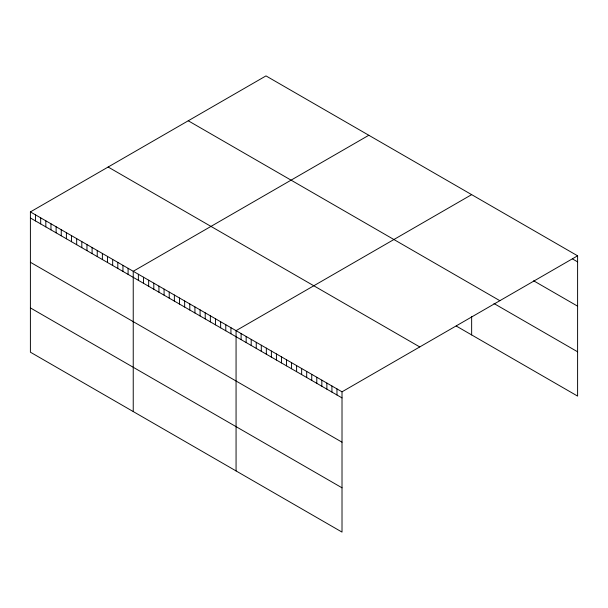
<?xml version="1.0" encoding="UTF-8"?>
<svg xmlns="http://www.w3.org/2000/svg" width="608" height="608" viewBox="0 0 608 608"><rect width="100%" height="100%" fill="white"/><g stroke="black" fill="none" stroke-linecap="round" stroke-linejoin="round"><path stroke-width="0.91" d="M30.4 211.911L342.015 391.818L342.015 532.099L30.4 352.192L30.4 211.911L265.985 75.901L577.6 255.808L577.6 396.089L456.228 326.017M368.82 135.265L133.236 271.282L133.236 411.563M471.648 194.636L236.064 330.653L236.064 470.934M342.015 391.818L577.6 255.808M572.554 258.97L577.6 261.881M533.634 280.79L577.6 306.166M188.244 120.779L499.86 300.694M493.992 303.529L577.6 351.796M108.14 167.025L419.756 346.94M30.4 217.983L342.015 397.898M30.4 262.276L342.015 442.183M30.4 307.906L342.015 487.814M471.648 316.464L471.648 334.917M336.969 388.907L336.969 394.98M331.922 385.996L331.922 392.069M326.876 383.086L326.876 389.158M321.837 380.167L321.837 386.247M316.791 377.256L316.791 383.329M311.744 374.346L311.744 380.418M306.698 371.435L306.698 377.507M301.652 368.516L301.652 374.596M296.605 365.606L296.605 371.678M291.566 362.695L291.566 368.767M286.52 359.776L286.52 365.856M281.474 356.866L281.474 362.938M276.427 353.955L276.427 360.027M271.381 351.044L271.381 357.116M266.334 348.126L266.334 354.206M261.296 345.215L261.296 351.287M256.249 342.304L256.249 348.376M251.203 339.393L251.203 345.466M246.156 336.475L246.156 342.555M241.11 333.564L241.11 339.636M230.926 327.682L230.926 333.754M225.781 324.718L225.781 330.79M220.643 321.746L220.643 327.818M215.498 318.774L215.498 324.854M210.36 315.81L210.36 321.883M205.215 312.839L205.215 318.911M200.078 309.875L200.078 315.947M194.932 306.903L194.932 312.976M189.795 303.932L189.795 310.012M184.65 300.968L184.65 307.04M179.504 297.996L179.504 304.076M174.367 295.032L174.367 301.104M169.222 292.06L169.222 298.133M164.084 289.096L164.084 295.169M158.939 286.125L158.939 292.197M153.801 283.153L153.801 289.233M148.656 280.189L148.656 286.262M143.518 277.218L143.518 283.29M138.373 274.254L138.373 280.326M128.09 268.31L128.09 274.39M122.953 265.346L122.953 271.419M117.808 262.375L117.808 268.447M112.67 259.411L112.67 265.483M107.525 256.439L107.525 262.512M102.38 253.468L102.38 259.548M97.242 250.504L97.242 256.576M92.097 247.532L92.097 253.604M86.959 244.568L86.959 250.64M81.814 241.596L81.814 247.669M76.676 238.625L76.676 244.705M71.531 235.661L71.531 241.733M66.394 232.689L66.394 238.769M61.248 229.725L61.248 235.798M56.111 226.754L56.111 232.826M50.966 223.782L50.966 229.862M45.828 220.818L45.828 226.89M40.683 217.846L40.683 223.926M35.545 214.882L35.545 220.955"/></g></svg>
